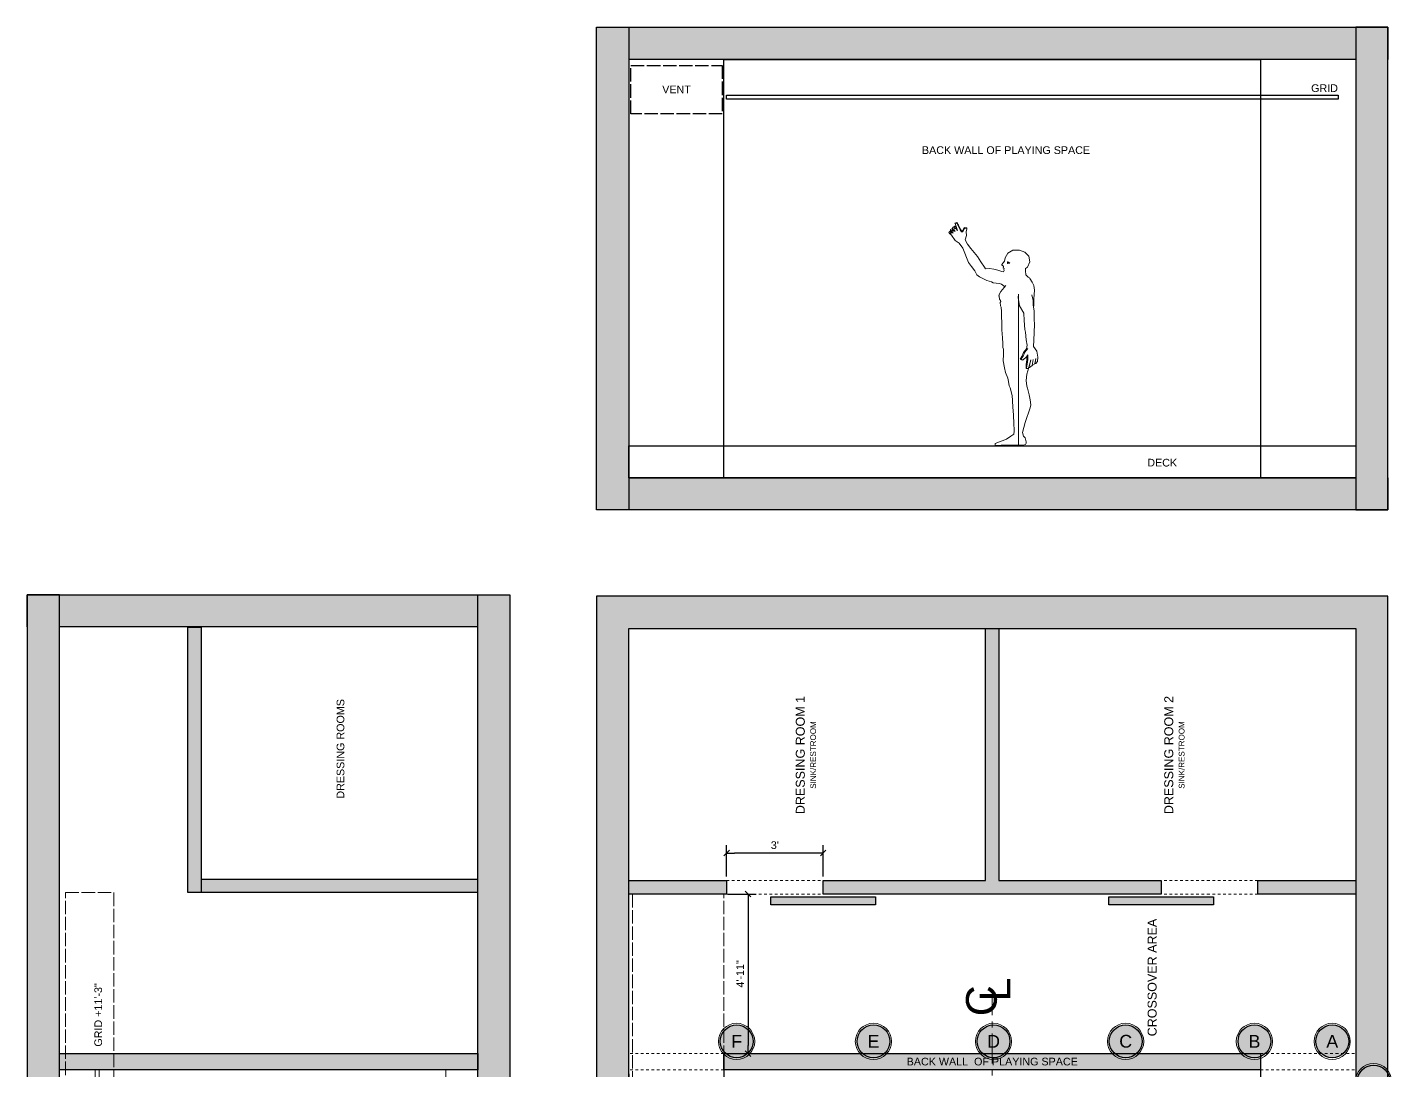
# Model space of a CAD drawing. Header units: inches. Extents: x -769 to 72, y -832 to 325.
# Drawn here: x -769 to -260, y -64 to 325 of the extents above; entities that cross this region are included whole.
import ezdxf

# ---------------------------------------------------------------- set-up
doc = ezdxf.new("R2010")
doc.units = ezdxf.units.IN
doc.header["$LTSCALE"] = 4.8
doc.header["$MEASUREMENT"] = 0
doc.header["$PDMODE"] = 1
doc.header["$PDSIZE"] = -2
for name, pattern in [('Dash Style-1', [1.25, 1.04164, -0.20836]), ('Dash Style-2', [0.41664, 0.20828, -0.20836]), ('Dash Style-21', [3.73907, 2.336919, -0.467384, 0.467384, -0.467384])]:
    doc.linetypes.add(name, pattern=pattern)
for name, color, linetype, lineweight in [('Dimension', 8, 'Continuous', 25), ('None', 7, 'Continuous', 35), ('PIPECON', 7, 'Continuous', 15)]:
    doc.layers.add(name, color=color, linetype=linetype, lineweight=lineweight)
doc.styles.add('Arial', font='Arial')
doc.styles.add('Helvetica', font='Helvetica')
doc.dimstyles.new('Arch', dxfattribs={"dimtxt": 2.869316, "dimasz": 3, "dimexe": 3, "dimexo": 1.5, "dimgap": 0.0625, "dimtad": 1, "dimdec": 3, "dimdsep": 46, "dimlunit": 4, "dimtxsty": 'Helvetica', "dimblk": 'VW_SLASH', "dimblk1": 'VW_SLASH', "dimblk2": 'VW_SLASH', "dimcen": 0, "dimdle": 0.0625, "dimazin": 0, "dimtfac": 1, "dimtdec": 3, "dimtix": 1, "dimtmove": 0, "dimatfit": 0, "dimldrblk": 'VW_FILLEDARROW', "dimfxl": 0, "dimfrac": 2, "dimtolj": 1, "dimarcsym": 0})

# ---------------------------------------------------------------- blocks, each defined once
blk = doc.blocks.new('CL')
at = {"layer": 'None', "color": 7, "char_height": 11.45, "attachment_point": 5, "line_spacing_factor": 0.967741, "style": 'Arial'}
for s, insert, width in [('C', (-1.3, 3.97), 35.5129), ('L', (2.87, -1), 36.0076)]:
    blk.add_mtext(s, dxfattribs=dict(at, insert=insert, width=width))
blk = doc.blocks.new('VW_SLASH')
at = {"layer": 'None', "color": 0, "linetype": 'ByBlock', "lineweight": -2}
blk.add_line((0, 0), (-1, 0), dxfattribs=at)
at = {"layer": 'None', "color": 0, "linetype": 'Continuous', "lineweight": 20}
blk.add_lwpolyline([(0.35, 0.35), (-0.35, -0.35)], dxfattribs=at)
blk = doc.blocks.new('*D15')
at = {"layer": 'Defpoints', "color": 0}
for p in [(-544.88, -63.94), (-509.38, -63.94), (-544.88, -71.19)]:
    blk.add_point(p, dxfattribs=at)
at = {"layer": 'Dimension', "color": 0, "linetype": 'Continuous', "lineweight": -2}
for p, q in [((-544.88, -65.44), (-544.88, -74.19)), ((-509.38, -65.44), (-509.38, -74.19)), ((-512.38, -71.19), (-541.88, -71.19))]:
    blk.add_line(p, q, dxfattribs=at)
at = {"layer": 'Dimension', "color": 0, "lineweight": -2, "xscale": 3, "yscale": 3, "zscale": 3, "rotation": 180}
blk.add_blockref('VW_SLASH', (-544.88, -71.19), dxfattribs=at)
at = {"layer": 'Dimension', "color": 0, "lineweight": -2, "xscale": 3, "yscale": 3, "zscale": 3}
blk.add_blockref('VW_SLASH', (-509.38, -71.19), dxfattribs=at)
at = {"layer": 'Dimension', "color": 0, "lineweight": 25, "insert": (-527.13, -68.25), "char_height": 2.869, "attachment_point": 5, "style": 'Helvetica'}
blk.add_mtext('\\A1;2\'-11"', dxfattribs=at)
blk = doc.blocks.new('VW_FILLEDARROW')
at = {"layer": 'None', "linetype": 'Continuous', "lineweight": 0}
blk.add_hatch(color=0, dxfattribs=at).paths.add_polyline_path([(-1, 0.27), (0, 0), (-1, -0.27)])
at = {"layer": 'None', "color": 0, "linetype": 'Continuous', "lineweight": 5}
blk.add_lwpolyline([(-1, 0.27), (0, 0), (-1, -0.27)], close=True, dxfattribs=at)
blk = doc.blocks.new('*D16')
at = {"layer": 'Defpoints', "color": 0}
for p in [(-508.42, 16.81), (-508.42, 6.54), (-472.41, 6.55)]:
    blk.add_point(p, dxfattribs=at)
at = {"layer": 'Dimension', "color": 0, "linetype": 'Continuous', "lineweight": -2}
for p, q in [((-508.42, 8.04), (-508.42, 19.81)), ((-475.41, 16.81), (-505.42, 16.81)), ((-472.41, 8.05), (-472.41, 19.81))]:
    blk.add_line(p, q, dxfattribs=at)
at = {"layer": 'Dimension', "color": 0, "lineweight": -2, "xscale": 3, "yscale": 3, "zscale": 3, "rotation": 180}
blk.add_blockref('VW_SLASH', (-508.42, 16.81), dxfattribs=at)
at = {"layer": 'Dimension', "color": 0, "lineweight": -2, "xscale": 3, "yscale": 3, "zscale": 3}
blk.add_blockref('VW_SLASH', (-472.41, 16.81), dxfattribs=at)
at = {"layer": 'Dimension', "color": 0, "lineweight": 25, "insert": (-490.42, 19.75), "char_height": 2.869, "attachment_point": 5, "style": 'Helvetica'}
blk.add_mtext("\\A1;3'", dxfattribs=at)
blk = doc.blocks.new('*D17')
at = {"layer": 'Defpoints', "color": 0}
for p in [(-509.43, 1.5), (-509.38, -57.94), (-500.41, -57.94)]:
    blk.add_point(p, dxfattribs=at)
at = {"layer": 'Dimension', "color": 0, "linetype": 'Continuous', "lineweight": -2}
for p, q in [((-507.93, 1.5), (-497.41, 1.5)), ((-500.41, -1.5), (-500.41, -54.94)), ((-507.88, -57.94), (-497.41, -57.94))]:
    blk.add_line(p, q, dxfattribs=at)
at = {"layer": 'Dimension', "color": 0, "lineweight": -2, "xscale": 3, "yscale": 3, "zscale": 3}
for p, rotation in [((-500.41, 1.5), 90), ((-500.41, -57.94), 270)]:
    blk.add_blockref('VW_SLASH', p, dxfattribs=dict(at, rotation=rotation))
at = {"layer": 'Dimension', "color": 0, "lineweight": 25, "insert": (-503.35, -28.22), "char_height": 2.869, "attachment_point": 5, "rotation": 90, "style": 'Helvetica'}
blk.add_mtext('\\A1;4\'-11"', dxfattribs=at)
blk = doc.blocks.new('*D19')
at = {"layer": 'Defpoints', "color": 0}
for p in [(-509.38, -56.97), (-309.38, -57.94), (-309.38, -71.19)]:
    blk.add_point(p, dxfattribs=at)
at = {"layer": 'Dimension', "color": 0, "linetype": 'Continuous', "lineweight": -2}
for p, q in [((-509.38, -58.47), (-509.38, -74.19)), ((-309.38, -59.44), (-309.38, -74.19)), ((-506.38, -71.19), (-312.38, -71.19))]:
    blk.add_line(p, q, dxfattribs=at)
at = {"layer": 'Dimension', "color": 0, "lineweight": -2, "xscale": 3, "yscale": 3, "zscale": 3, "rotation": 180}
blk.add_blockref('VW_SLASH', (-509.38, -71.19), dxfattribs=at)
at = {"layer": 'Dimension', "color": 0, "lineweight": -2, "xscale": 3, "yscale": 3, "zscale": 3}
blk.add_blockref('VW_SLASH', (-309.38, -71.19), dxfattribs=at)
at = {"layer": 'Dimension', "color": 0, "lineweight": 25, "insert": (-409.38, -68.25), "char_height": 2.869, "attachment_point": 5, "style": 'Helvetica'}
blk.add_mtext('\\A1;16\'-8"', dxfattribs=at)
blk = doc.blocks.new('Figure')
at = {"layer": 'None', "color": 7, "linetype": 'Continuous', "lineweight": 18}
for p, q in [((-3.479, 68.325), (-3.358, 68.467)), ((-3.479, 68.325), (-3.41, 68.001)), ((-3.41, 68.001), (-3.285, 67.928)), ((-3.358, 68.467), (-3.117, 68.407)), ((-3.117, 68.407), (-3.285, 67.928)), ((-3.285, 67.928), (-2.616, 68.057)), ((-3.117, 68.407), (-2.616, 68.057))]:
    blk.add_line(p, q, dxfattribs=at)
blk.add_lwpolyline([(0.621, 0.23), (-2.409, 0.162), (-4.76, 0.099), (-5.841, 0.105), (-6.758, 0.073), (-7.442, 0.044), (-7.904, 0.162), (-8.019, 0.191), (-8.104, 0.365), (-8.041, 0.837), (-3.769, 2.393), (-2.162, 3.541), (-1.078, 4.316), (-0.996, 5.371), (-1.06, 8.643), (-1.391, 13.391), (-1.433, 13.911), (-1.439, 14.085), (-1.537, 16.92), (-1.692, 18.55), (-2.187, 20.705), (-2.52, 21.506), (-2.82, 22.228), (-3.102, 23.915), (-3.344, 25.082), (-4.262, 27.21), (-4.613, 29.027), (-5.057, 31.584), (-4.942, 33.929), (-4.898, 35.939), (-5.201, 36.567), (-5.181, 38.083), (-5.325, 40.22), (-5.571, 43.209), (-5.518, 46.111), (-5.748, 47.804), (-5.723, 49.955), (-5.829, 51.562), (-6.084, 52.124), (-6.202, 53.387), (-5.966, 53.675), (-6.082, 54.033), (-6.469, 54.641), (-6.527, 55.68), (-6.66, 55.887), (-6.405, 56.526), (-5.926, 57.421), (-4.139, 59.686), (-4.527, 59.317), (-5.652, 60.154), (-6.454, 60.461), (-7.673, 60.587), (-8.832, 60.719), (-9.462, 61.004), (-11.115, 61.499), (-13.857, 62.881), (-14.91, 63.618), (-15.642, 65.201), (-16.911, 66.796), (-17.938, 68.247), (-20.09, 73.536), (-21.414, 75.418), (-22.985, 76.457), (-24.274, 78.408), (-24.861, 78.971), (-24.993, 78.984), (-25.299, 79.416), (-24.693, 80.099), (-24.844, 79.773), (-25.299, 79.416), (-24.993, 78.984), (-24.538, 79.341), (-24.844, 79.773), (-24.538, 79.341), (-24.208, 79.415), (-24.861, 78.971), (-24.208, 79.415), (-23.698, 79.141), (-24.249, 79.672), (-24.388, 79.609), (-24.631, 79.986), (-24.682, 80.499), (-23.938, 80.868), (-24.001, 80.272), (-24.631, 79.986), (-24.001, 80.272), (-23.757, 79.896), (-24.318, 79.641), (-23.757, 79.896), (-23.475, 80.152), (-22.943, 79.801), (-23.527, 80.616), (-23.755, 80.721), (-23.779, 80.771), (-23.938, 80.868), (-23.779, 80.771), (-23.958, 81.145), (-23.896, 81.386), (-23.032, 81.743), (-23.286, 81.4), (-23.958, 81.145), (-23.286, 81.4), (-23.083, 80.976), (-23.755, 80.721), (-23.083, 80.976), (-22.663, 80.972), (-23.527, 80.616), (-22.663, 80.972), (-22.044, 80.136), (-22.365, 80.941), (-23.032, 81.743), (-22.365, 80.941), (-23.005, 82.729), (-23.035, 82.932), (-22.362, 83.104), (-22.333, 82.901), (-23.005, 82.729), (-22.333, 82.901), (-21.676, 81.844), (-21.114, 80.4), (-20.597, 79.642), (-20.128, 79.707), (-19.512, 80.924), (-18.614, 80.802), (-18.662, 81.128), (-19.563, 81.27), (-19.512, 80.924), (-19.563, 81.27), (-20.185, 80.093), (-20.128, 79.707), (-20.185, 80.093), (-20.654, 80.028), (-20.597, 79.642), (-20.654, 80.028), (-21.142, 80.742), (-21.114, 80.4), (-21.142, 80.742), (-21.72, 82.149), (-21.676, 81.844), (-21.72, 82.149), (-22.362, 83.104), (-22.333, 82.901), (-22.362, 83.104), (-21.72, 82.149), (-21.142, 80.742), (-20.654, 80.028), (-20.185, 80.093), (-19.563, 81.27), (-18.662, 81.128), (-18.614, 80.802), (-18.866, 79.681), (-18.754, 78.295), (-19.261, 76.726), (-18.318, 75.103), (-17.133, 73.418), (-14.629, 70.526), (-13.346, 68.526), (-12.055, 66.557), (-11.602, 65.904), (-10.2, 66.014), (-8.571, 65.781), (-7.105, 65.38), (-5.609, 64.945), (-4.936, 64.724), (-4.796, 65.024), (-4.656, 65.315), (-4.877, 65.705), (-4.738, 66.008), (-5.012, 66.202), (-4.911, 66.658), (-4.972, 66.848), (-5.576, 67.233), (-5.621, 67.533), (-4.579, 68.777), (-4.293, 69.954), (-3.357, 71.695), (-1.517, 72.816), (1.011, 72.88), (2.95, 72.164), (4.548, 70.569), (4.829, 68.504), (4.004, 66.485), (3.217, 65.997), (3.206, 65.203), (3.386, 63.657), (4.249, 62.824), (4.698, 62.566), (4.863, 62.252), (5.792, 60.941), (6.377, 59.688), (6.608, 57.946), (6.381, 54.763), (6.332, 52.168), (6.201, 51.61), (6.127, 52.346), (6.147, 54.108), (5.552, 56.231), (6.147, 54.108), (6.127, 52.346), (6.201, 51.61), (6.454, 50.207), (6.456, 49.171), (6.532, 47.135), (6.6, 45.1), (6.321, 39.319), (6.243, 36.904), (7.477, 35.235), (7.793, 32.937), (7.703, 31.351), (7.048, 30.618), (6.692, 30.472), (6.735, 30.676), (6.906, 30.854), (7.11, 32.44), (6.681, 30.423), (5.863, 29.931), (5.688, 29.906), (6.155, 32.047), (5.688, 29.906), (4.802, 29.058), (4.43, 29.047), (4.689, 29.805), (5.206, 32.012), (4.33, 28.753), (4.137, 28.704), (3.487, 28.781), (3.68, 28.831), (4.33, 28.753), (3.68, 28.831), (3.849, 30.312), (4.146, 32.089), (4.098, 33.029), (4.134, 33.835), (3.669, 33.138), (2.37, 31.95), (1.514, 32.271), (1.205, 32.192), (2.042, 31.866), (2.37, 31.95), (3.509, 32.992), (3.731, 32.936), (4.098, 33.029), (3.731, 32.936), (3.779, 31.995), (3.56, 30.238), (3.487, 28.781), (3.68, 28.831), (4.33, 28.753), (3.68, 28.831), (3.849, 30.312), (4.146, 32.089), (4.098, 33.029), (3.731, 32.936), (3.509, 32.992), (2.37, 31.95), (1.514, 32.271), (2.382, 33.316), (2.975, 34.789), (4.087, 36.154), (2.975, 34.789), (2.382, 33.316), (1.514, 32.271), (1.205, 32.192), (1.9, 33.193), (2.493, 34.666), (3.679, 36.121), (3.835, 37.446), (3.534, 39.428), (3.195, 42.256), (3.044, 43.217), (2.923, 44.947), (2.801, 46.675), (2.611, 49.36), (2.567, 49.474), (0.959, 52.102), (0.562, 55.192), (0.679, 56.409)], close=True, dxfattribs=at)
blk.add_lwpolyline([(0.679, 56.409), (0.562, 55.192), (0.959, 52.102), (2.611, 49.36), (2.801, 46.675), (3.044, 43.217), (3.195, 42.256), (3.534, 39.428), (3.835, 37.446), (3.679, 36.121), (2.493, 34.666), (1.9, 33.193), (1.205, 32.192), (2.042, 31.866), (2.37, 31.95), (3.509, 32.992), (3.731, 32.936), (3.779, 31.995), (3.56, 30.238), (3.487, 28.781), (4.331, 28.754), (4.33, 28.753), (4.496, 29.049), (3.718, 26.684), (3.446, 24.205), (3.76, 22.199), (3.971, 21.439), (4.563, 18.956), (4.96, 17.033), (5.182, 15.172), (5.008, 14.085), (3.167, 8.643), (2.177, 4.933), (2.544, 3.522), (3.1, 2.902), (3.535, 1.421), (3.485, 0.844), (3.246, 0.418), (2.364, 0.182), (1.405, 0.165), (0.621, 0.23)], dxfattribs=at)
blk = doc.blocks.new('Group-3')
at = {"layer": 'None', "linetype": 'Continuous', "lineweight": 0}
for points in [[(1151.18, -6295.75), (1151.18, -6115.86), (1163.18, -6115.86), (1163.18, -6295.75)], [(1151.18, -6127.86), (1151.18, -6115.86), (1446.18, -6115.86), (1446.18, -6127.86)], [(1446.18, -6295.75), (1446.18, -6115.86), (1434.18, -6115.86), (1434.18, -6295.75)], [(1446.18, -6283.75), (1446.18, -6295.75), (1151.18, -6295.75), (1151.18, -6283.75)]]:
    blk.add_hatch(color=253, dxfattribs=at).paths.add_polyline_path(points)
at = {"layer": 'None', "color": 7, "linetype": 'Continuous', "lineweight": 25}
for p, q in [((1434.18, -6127.86), (1163.18, -6127.86)), ((1163.18, -6283.75), (1434.18, -6283.75))]:
    blk.add_line(p, q, dxfattribs=at)
for points in [[(1151.18, -6295.75), (1151.18, -6115.86), (1163.18, -6115.86), (1163.18, -6295.75)], [(1446.18, -6295.75), (1446.18, -6115.86), (1434.18, -6115.86), (1434.18, -6295.75)], [(1198.68, -6127.86), (1398.68, -6127.86), (1398.68, -6283.75), (1198.68, -6283.75)], [(1199.64, -6141.11), (1427.64, -6141.11), (1427.64, -6142.61), (1199.64, -6142.61)], [(1163.18, -6271.87), (1434.18, -6271.87), (1434.18, -6283.75), (1163.18, -6283.75)]]:
    blk.add_lwpolyline(points, close=True, dxfattribs=at)
for points in [[(1151.18, -6127.86), (1151.18, -6115.86), (1446.18, -6115.86), (1446.18, -6127.86)], [(1446.18, -6283.75), (1446.18, -6295.75), (1151.18, -6295.75), (1151.18, -6283.75)]]:
    blk.add_lwpolyline(points, dxfattribs=at)
at = {"layer": 'None', "color": 7, "linetype": 'Dash Style-1', "lineweight": 25}
blk.add_lwpolyline([(1163.97, -6130.11), (1198.02, -6130.11), (1198.02, -6148.11), (1163.97, -6148.11)], close=True, dxfattribs=at)
at = {"layer": 'None', "color": 7}
blk.add_blockref('Figure', (1307.82, -6271.79), dxfattribs=at)

msp = doc.modelspace()

# ---------------------------------------------------------------- hatches: boundary and pattern name
at = {"layer": 'None', "linetype": 'Continuous', "lineweight": 0}
for points in [[(-769.06, -728.44), (-757.06, -728.44), (-757.06, 113.1), (-769.06, 113.1)], [(-769.06, 101.1), (-769.06, 113.1), (-589.17, 113.1), (-589.17, 101.1)], [(-589.17, -728.44), (-601.17, -728.44), (-601.17, 113.1), (-589.17, 113.1)], [(-273.88, -728.98), (-261.88, -728.98), (-261.88, 112.54), (-556.88, 112.54), (-556.88, -662.5), (-506.9, -662.5), (-506.9, -728.98), (-338.08, -728.98), (-285.29, -728.98), (-273.88, -728.98), (-273.88, -716.98), (-329.38, -716.98), (-371.94, -716.98), (-371.94, -710.98), (-374.94, -710.98), (-374.94, -716.98), (-494.9, -716.98), (-494.9, -653.94), (-374.89, -653.94), (-374.89, -674.98), (-371.89, -674.98), (-371.94, -653.94), (-355.93, -653.94), (-355.93, -647.94), (-502.41, -647.94), (-502.41, -650.5), (-541.38, -650.5), (-541.38, -647.94), (-544.88, -647.94), (-544.88, 100.55), (-273.88, 100.55), (-273.88, -647.94), (-317.93, -647.94), (-317.93, -653.94), (-273.88, -653.94)], [(-704.27, 101.08), (-704.27, 2.08), (-709.27, 2.08), (-709.27, 101.08)], [(-411.94, 6.55), (-411.94, 100.54), (-406.89, 100.54), (-406.89, 6.55)], [(-704.27, 7.08), (-601.22, 7.1), (-601.22, 2.1), (-709.23, 2.08), (-709.23, 2.08)], [(-544.88, 1.5), (-544.88, 6.54), (-508.42, 6.54), (-508.42, 1.5)], [(-406.89, 6.55), (-346.41, 6.55), (-346.41, 1.51), (-472.41, 1.51), (-472.41, 6.55), (-411.94, 6.55)], [(-310.34, 1.5), (-310.34, 6.54), (-273.88, 6.54), (-273.88, 1.5)], [(-491.94, -2.5), (-491.94, 0.55), (-452.89, 0.55), (-452.89, -2.5)], [(-365.94, -2.5), (-365.94, 0.55), (-326.89, 0.55), (-326.89, -2.5)], [(-757.06, -57.94), (-601.17, -57.94), (-601.17, -63.94), (-757.06, -63.94)], [(-509.38, -57.94), (-309.38, -57.94), (-309.38, -63.94), (-509.38, -63.94)]]:
    msp.add_hatch(color=253, dxfattribs=at).paths.add_polyline_path(points)
at = {"layer": 'PIPECON', "linetype": 'Continuous', "lineweight": 0}
h = msp.add_hatch(color=7, dxfattribs=at)
edge = h.paths.add_edge_path()
edge.add_arc((-504.65, -53.37), 6.12, 0, 360)
h = msp.add_hatch(color=7, dxfattribs=at)
edge = h.paths.add_edge_path()
edge.add_arc((-453.65, -53.37), 6.12, 0, 360)
h = msp.add_hatch(color=7, dxfattribs=at)
edge = h.paths.add_edge_path()
edge.add_arc((-408.9, -53.37), 6.12, 0, 360)
h = msp.add_hatch(color=7, dxfattribs=at)
edge = h.paths.add_edge_path()
edge.add_arc((-359.65, -53.37), 6.12, 0, 360)
h = msp.add_hatch(color=7, dxfattribs=at)
edge = h.paths.add_edge_path()
edge.add_arc((-311.65, -53.37), 6.12, 0, 360)
h = msp.add_hatch(color=7, dxfattribs=at)
edge = h.paths.add_edge_path()
edge.add_arc((-282.65, -53.37), 6.12, 0, 360)
h = msp.add_hatch(color=7, dxfattribs=at)
edge = h.paths.add_edge_path()
edge.add_arc((-267.22, -68.37), 6.12, 0, 360)

# ---------------------------------------------------------------- linework, layer by layer
at = {"layer": 'None', "color": 7, "linetype": 'Continuous', "lineweight": 25}
msp.add_line((-601.17, 101.1), (-757.06, 101.1), dxfattribs=at)
at = {"layer": 'None', "color": 7, "linetype": 'Dash Style-2', "lineweight": 18}
for p, q in [((-508.42, 6.54), (-472.41, 6.54)), ((-310.34, 6.54), (-346.35, 6.54)), ((-508.42, 1.5), (-472.41, 1.51)), ((-310.34, 1.5), (-346.35, 1.51)), ((-509.38, -57.94), (-544.88, -57.94)), ((-309.38, -57.94), (-273.88, -57.94)), ((-509.38, -63.94), (-544.88, -63.94)), ((-309.38, -63.94), (-273.88, -63.94))]:
    msp.add_line(p, q, dxfattribs=at)
at = {"layer": 'None', "color": 7, "linetype": 'Dash Style-21', "lineweight": 18}
msp.add_line((-409.38, -635.94), (-409.38, -36.94), dxfattribs=at)
at = {"layer": 'None', "color": 7, "linetype": 'Continuous', "lineweight": 18}
msp.add_line((-613.05, -280.44), (-613.05, -63.94), dxfattribs=at)
at = {"layer": 'None', "color": 7, "linetype": 'Continuous', "lineweight": 25}
for points in [[(-769.06, -728.44), (-757.06, -728.44), (-757.06, 113.1), (-769.06, 113.1)], [(-589.17, -728.44), (-601.17, -728.44), (-601.17, 113.1), (-589.17, 113.1)], [(-704.27, 101.08), (-704.27, 2.08), (-709.27, 2.08), (-709.27, 101.08)], [(-544.88, 1.5), (-544.88, 6.54), (-508.42, 6.54), (-508.42, 1.5)], [(-310.34, 1.5), (-310.34, 6.54), (-273.88, 6.54), (-273.88, 1.5)], [(-491.94, -2.5), (-491.94, 0.55), (-452.89, 0.55), (-452.89, -2.5)], [(-365.94, -2.5), (-365.94, 0.55), (-326.89, 0.55), (-326.89, -2.5)], [(-757.06, -57.94), (-601.17, -57.94), (-601.17, -63.94), (-757.06, -63.94)], [(-509.38, -57.94), (-309.38, -57.94), (-309.38, -63.94), (-509.38, -63.94)]]:
    msp.add_lwpolyline(points, close=True, dxfattribs=at)
for points in [[(-769.06, 101.1), (-769.06, 113.1), (-589.17, 113.1), (-589.17, 101.1)], [(-261.88, -728.98), (-261.88, 112.54), (-556.88, 112.54), (-556.88, -662.5)], [(-544.88, -647.94), (-544.88, 100.55), (-273.88, 100.55), (-273.88, -647.94)], [(-411.94, 6.55), (-411.94, 100.54), (-406.89, 100.54), (-406.89, 6.55)], [(-704.27, 7.08), (-601.22, 7.1), (-601.22, 2.1), (-709.23, 2.08), (-709.23, 2.08)], [(-406.89, 6.55), (-346.41, 6.55), (-346.41, 1.51), (-472.41, 1.51), (-472.41, 6.55), (-411.94, 6.55)]]:
    msp.add_lwpolyline(points, dxfattribs=at)
at = {"layer": 'None', "color": 7, "linetype": 'Continuous', "lineweight": 18}
for points in [[(-544.88, 1.5), (-544.88, 6.54), (-508.42, 6.54), (-508.42, 1.5)], [(-491.94, -2.5), (-491.94, 0.55), (-452.89, 0.55), (-452.89, -2.5)], [(-365.94, -2.5), (-365.94, 0.55), (-326.89, 0.55), (-326.89, -2.5)], [(-742.31, -63.94), (-742.31, -647.94), (-743.81, -647.94), (-743.81, -63.94)]]:
    msp.add_lwpolyline(points, close=True, dxfattribs=at)
at = {"layer": 'None', "color": 8, "linetype": 'Dash Style-1', "lineweight": 13}
for points in [[(-754.81, -647.94), (-754.81, 2.06), (-736.81, 2.06), (-736.81, -647.94)], [(-543.43, -647.94), (-509.43, -647.94), (-509.43, 1.5), (-543.43, 1.5)]]:
    msp.add_lwpolyline(points, close=True, dxfattribs=at)
at = {"layer": 'None', "color": 253, "linetype": 'Continuous'}
msp.add_solid([(-441.28, -63.23), (-377.48, -63.23), (-441.28, -58.63), (-377.48, -58.63)], dxfattribs=at)
at = {"layer": 'PIPECON', "color": 7, "linetype": 'Continuous', "lineweight": 15}
for centre in [(-504.67, -53.39), (-453.67, -53.39), (-408.92, -53.39), (-359.67, -53.39), (-311.67, -53.39), (-282.67, -53.39), (-267.24, -68.39)]:
    msp.add_ellipse(centre, major_axis=(6.75, 0), ratio=1, dxfattribs=at)
at = {"layer": 'PIPECON', "color": 7, "linetype": 'Continuous', "lineweight": 30}
for centre in [(-504.65, -53.37), (-453.65, -53.37), (-408.9, -53.37), (-359.65, -53.37), (-311.65, -53.37), (-282.65, -53.37), (-267.22, -68.37)]:
    msp.add_ellipse(centre, major_axis=(6.12, 0), ratio=1, dxfattribs=at)

# ---------------------------------------------------------------- block references
at = {"layer": 'None', "color": 7}
msp.add_blockref('Group-3', (-1708.06, 6440.5), dxfattribs=at)
at = {"layer": 'None', "color": 7, "rotation": 90}
msp.add_blockref('CL', (-409.38, -36.94), dxfattribs=at)

# ---------------------------------------------------------------- texts
at = {"layer": 'None', "color": 7, "line_spacing_factor": 0.967741, "style": 'Arial'}
for s, insert, char_height, attachment_point in [('VENT', (-532.4, 302.92), 2.863, 1), ('GRID', (-290.53, 303.38), 2.863, 1), ('BACK WALL OF PLAYING SPACE', (-435.59, 280.28), 2.8635, 1), ('DECK', (-351.59, 163.78), 2.863, 1), ('BACK WALL  OF PLAYING SPACE', (-409.38, -60.93), 2.8635, 5)]:
    msp.add_mtext(s, dxfattribs=dict(at, insert=insert, char_height=char_height, attachment_point=attachment_point))
at = {"layer": 'None', "color": 7, "rotation": 90, "line_spacing_factor": 0.967741, "style": 'Arial'}
for s, insert, char_height, attachment_point in [('DRESSING ROOMS\\P', (-653.76, 37.1), 2.8635, 1), ('DRESSING ROOM 1\\P{\\H0.6429x;\\lSINK/RESTROOM}', (-478.82, 53.36), 3.3407, 5), ('DRESSING ROOM 2\\P{\\H0.6429x;\\lSINK/RESTROOM}', (-341.48, 53.36), 3.3407, 5), (' CROSSOVER AREA\\P', (-349.77, -30.24), 3.3407, 5), ('GRID +11\'-3"', (-742.61, -43.53), 2.8635, 5)]:
    msp.add_mtext(s, dxfattribs=dict(at, insert=insert, char_height=char_height, attachment_point=attachment_point))
at = {"layer": 'PIPECON', "color": 255, "char_height": 4.77, "attachment_point": 5, "line_spacing_factor": 0.967741, "style": 'Arial'}
for s, insert in [('F', (-504.65, -53.37)), ('E', (-453.65, -53.37)), ('D', (-408.9, -53.37)), ('C', (-359.65, -53.37)), ('B', (-311.65, -53.37)), ('A', (-282.65, -53.37))]:
    msp.add_mtext(s, dxfattribs=dict(at, insert=insert))

# ---------------------------------------------------------------- dimensions: what is measured, and where the dimension line sits
at = {"layer": 'Dimension', "color": 7, "linetype": 'Continuous', "lineweight": 25}
for base, p1, p2, picture, middle in [((-508.42, 16.81), (-472.41, 6.55), (-508.42, 6.54), '*D16', (-490.42, 19.75)), ((-309.38, -71.19), (-509.38, -56.97), (-309.38, -57.94), '*D19', (-409.38, -68.25)), ((-544.88114936, -71.18666087), (-509.38114936, -63.94434749), (-544.88114936, -63.94434749), '*D15', (-527.13114936, -68.252003))]:
    dim = msp.add_linear_dim(base=base, p1=p1, p2=p2, dimstyle='Arch', override={"dimgap": 1.5, "dimdec": 0, "dimpost": '<>', "dimtxsty": 'Helvetica', "dimtmove": 2}, dxfattribs=at)
    dim.commit()
    dim.dimension.update_dxf_attribs({"geometry": picture, "text_midpoint": middle})
dim = msp.add_linear_dim(base=(-500.41, -57.94), p1=(-509.43, 1.5), p2=(-509.38, -57.94), angle=270, dimstyle='Arch', override={"dimgap": 1.5, "dimdec": 0, "dimpost": '<>', "dimtxsty": 'Helvetica', "dimtmove": 2}, dxfattribs=at)
dim.commit()
dim.dimension.update_dxf_attribs({"geometry": '*D17', "text_midpoint": (-503.35, -28.22)})

doc.saveas('drawing.dxf')
